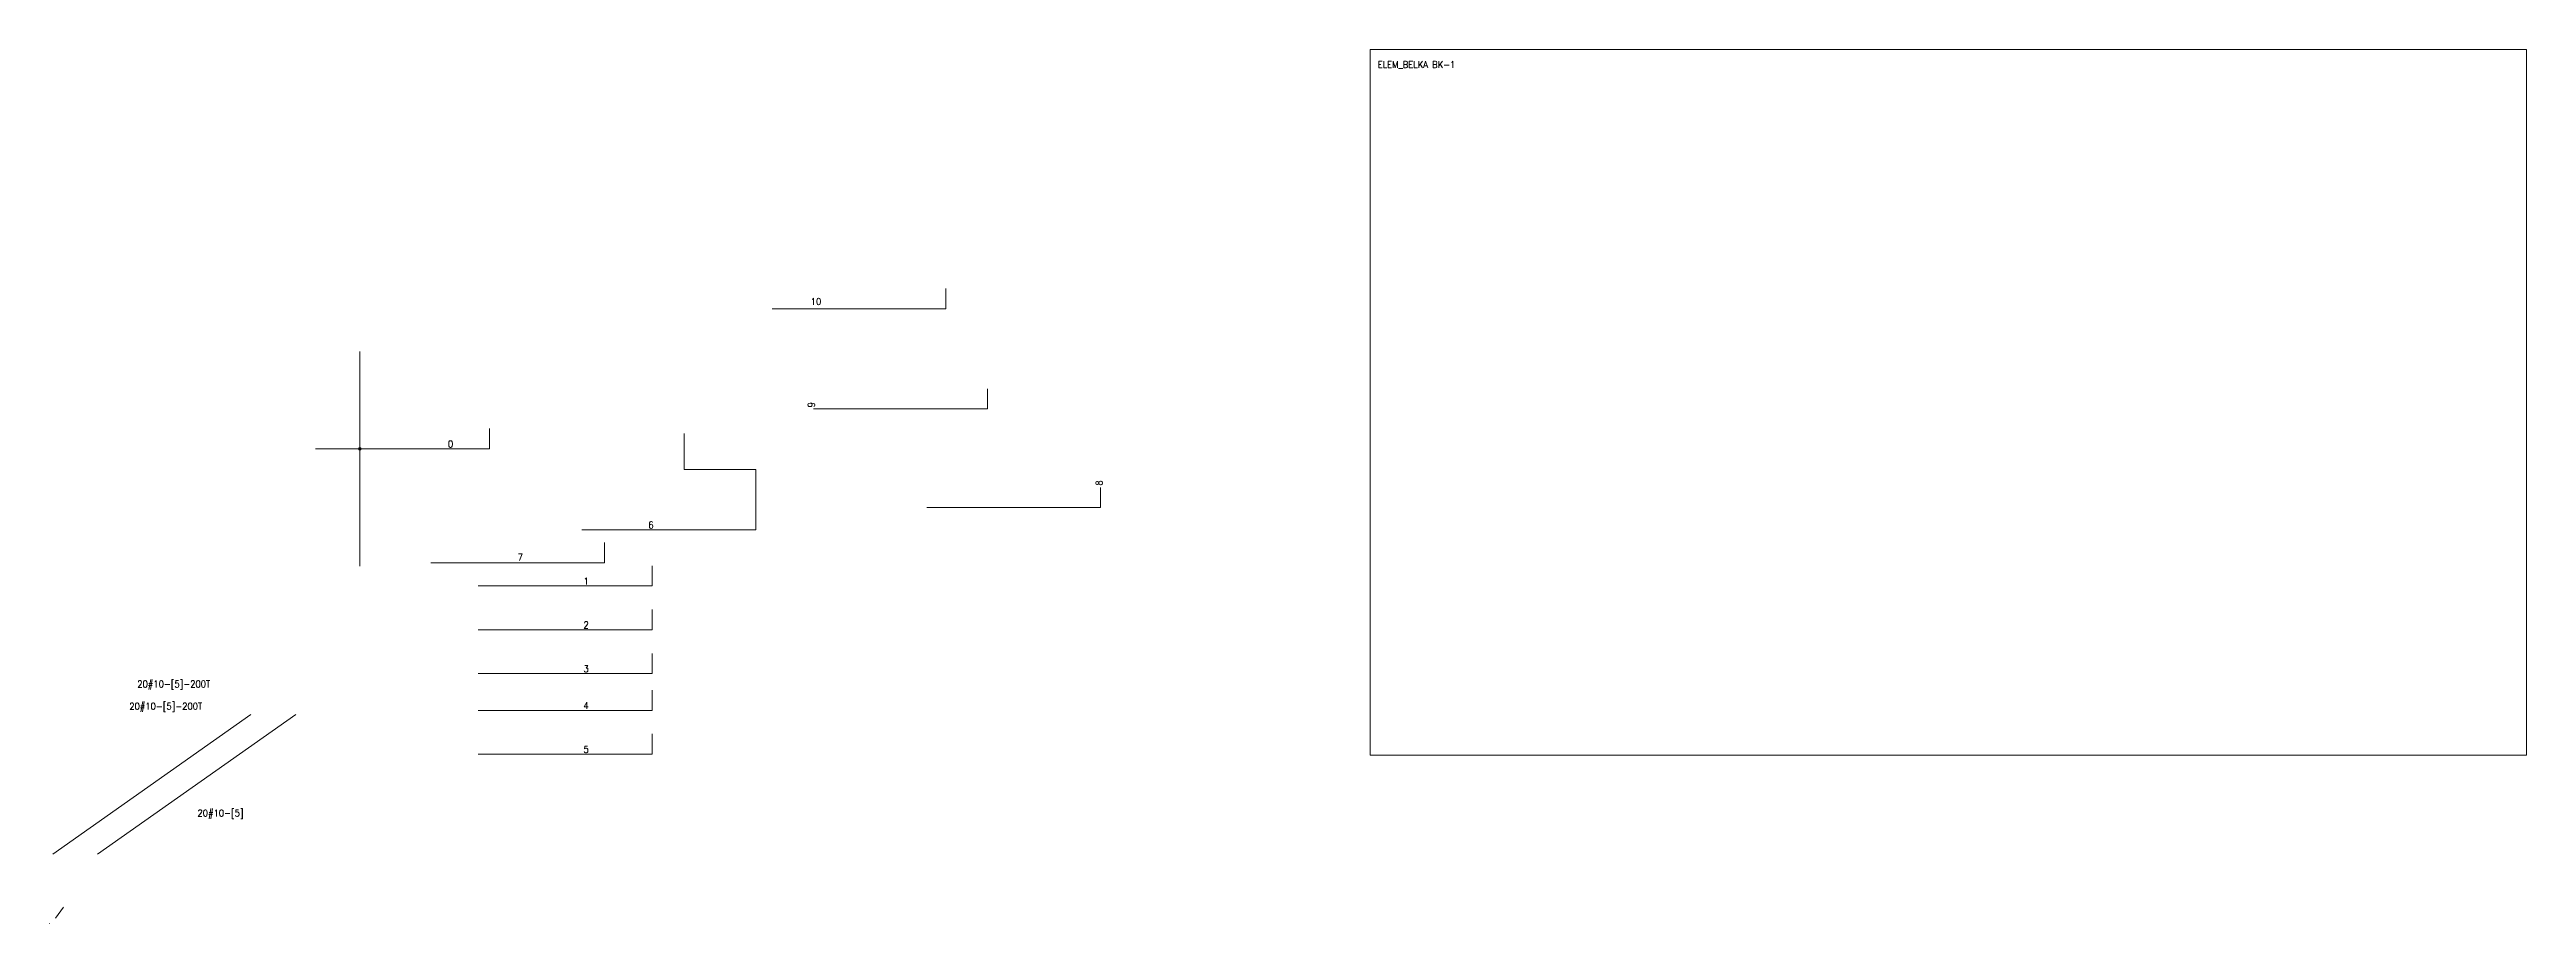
# Model space of a CAD drawing. Extents: x 0 to 91838, y 0 to 32374.
import ezdxf

# ---------------------------------------------------------------- set-up
doc = ezdxf.new("R2010")
doc.units = 0
doc.header["$MEASUREMENT"] = 0
doc.layers.get('0').update_dxf_attribs({"lineweight": 0})
for name, color, linetype, lineweight in [('DS_CBAR', 4, 'Continuous', 0), ('DS_CTEXT', 2, 'Continuous', 0), ('DS_DEPLINE', 57, 'Continuous', 0), ('DS_FRAME', 235, 'Continuous', 0), ('DS_RANGE', 101, 'Continuous', 0)]:
    doc.layers.add(name, color=color, linetype=linetype, lineweight=lineweight)
doc.styles.get("Standard").update_dxf_attribs({"font": 'standard'})

msp = doc.modelspace()

# ---------------------------------------------------------------- linework, layer by layer
at = {"color": 250}
msp.add_line((0, 0), (3, 4), dxfattribs=at)
at = {"color": 5}
msp.add_line((222, 200), (522, 600), dxfattribs=at)
msp.add_line((222, 200), (522, 600), dxfattribs=at)
at = {"layer": 'DS_CBAR'}
for points in [[(26792, 22770), (33238, 22770), (33238, 23518)], [(28328, 19062), (34774, 19062), (34774, 19810)], [(9864, 17583), (16310, 17583), (16310, 18331)], [(19738, 14585), (26184, 14585), (26184, 16812), (23533, 16812), (23533, 18154)], [(32524, 15404), (38970, 15404), (38970, 16152)], [(14137, 13364), (20582, 13364), (20582, 14111)], [(15897, 12504), (22343, 12504), (22343, 13252)], [(15897, 10880), (22343, 10880), (22343, 11628)], [(15897, 9256), (22343, 9256), (22343, 10004)], [(15897, 7894), (22343, 7894), (22343, 8642)], [(15897, 6270), (22343, 6270), (22343, 7018)]]:
    msp.add_lwpolyline(points, dxfattribs=at)
at = {"layer": 'DS_DEPLINE'}
for p, q in [((117, 2561), (7460, 7744)), ((1784, 2561), (9127, 7744))]:
    msp.add_line(p, q, dxfattribs=at)
at = {"layer": 'DS_FRAME', "linetype": 'Continuous'}
msp.add_lwpolyline([(48961, 32374), (91838, 32374), (91838, 6236), (48961, 6236)], close=True, dxfattribs=at)
at = {"layer": 'DS_RANGE'}
msp.add_lwpolyline([(11504, 13233), (11504, 21194)], dxfattribs=at)
msp.add_circle((11504, 17583), 53.5, dxfattribs=at)

# ---------------------------------------------------------------- texts
at = {"layer": 'DS_CTEXT'}
for s, p in [('10', (28223, 22918)), ('0', (14770, 17635)), ('6', (22202, 14637)), ('7', (17357, 13442)), ('1', (19799, 12555)), ('2', (19799, 10931)), ('3', (19799, 9308)), ('20#10-[5]-200T', (3254, 8745)), ('20#10-[5]-200T', (2957, 7921)), ('4', (19799, 7946)), ('5', (19799, 6322)), ('20#10-[5]', (5487, 3963))]:
    msp.add_text(s, height=250, dxfattribs=at).set_placement(p)
for s, p in [('9', (28371, 19117)), ('8', (39045, 16219))]:
    msp.add_text(s, height=250, rotation=90, dxfattribs=at).set_placement(p)
at = {"layer": 'DS_FRAME', "linetype": 'Continuous'}
msp.add_text('ELEM_BELKA BK-1', height=250, dxfattribs=at).set_placement((49244, 31693))

doc.saveas('drawing.dxf')
